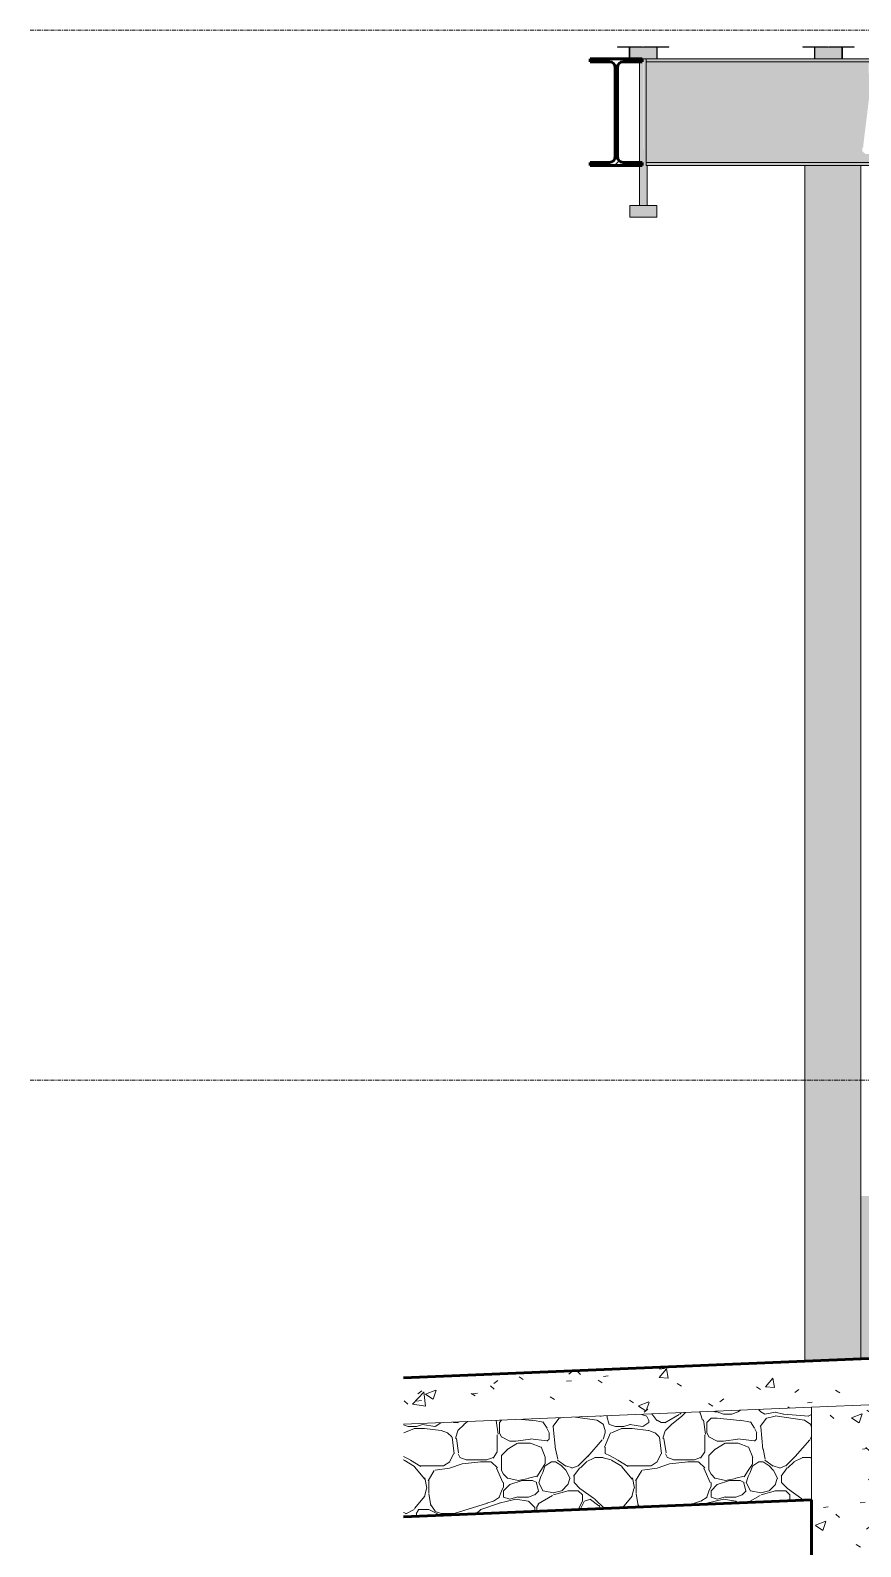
# Model space of a CAD drawing. Header units: inches. Extents: x -4126 to 2305, y -1116 to 12338.
# Drawn here: x 1569.9 to 1677.5, y -60.4 to 136 of the extents above; entities that cross this region are included whole.
import ezdxf

# ---------------------------------------------------------------- set-up
doc = ezdxf.new("R2010")
doc.units = ezdxf.units.IN
doc.header["$MEASUREMENT"] = 0
doc.linetypes.add('Grid Line 1_2_', pattern=[0.875, 0.5, -0.125, 0.125, -0.125])
for name, color, linetype, lineweight in [('A-FLOR', 192, 'Continuous', 18), ('A-FLOR-LEVL', 51, 'Continuous', 9), ('A-FLOR-MCUT', 51, 'Continuous', 18), ('A-FLOR-PATT', 8, 'Continuous', 60), ('A-WALL', 113, 'Continuous', 13), ('A-WALL-PATT', 111, 'Continuous', 60), ('S-BEAM', 12, 'Continuous', 9), ('S-COLS', 52, 'Continuous', 9), ('S-FNDN', 32, 'Continuous', 13)]:
    doc.layers.add(name, color=color, linetype=linetype, lineweight=lineweight)
pattern_1 = [(50, (2541.669, -16.936), (13.77135, -1.20496), [1.44, -15.84]), (355, (2541.669, -16.936), (-2.66442, 14.44218), [1.152, -12.672]), (100.451, (2542.817, -17.037), (11.10708, 13.23737), [1.224, -13.462]), (46.184, (2541.669, -13.096), (20.49128, -3.17785), [2.16, -23.76]), (96.636, (2543.377, -13.361), (17.94587, 18.70315), [1.836, -20.193]), (351.184, (2541.669, -13.096), (17.9454, 18.7026), [1.728, -19.008]), (21, (2543.589, -14.056), (11.46052, -7.73037), [1.44, -15.84]), (326, (2543.589, -14.056), (4.67135, 13.92315), [1.152, -12.672]), (71.451, (2544.544, -14.7), (16.13207, 6.19284), [1.224, -13.462]), (37.5, (2541.669, -16.936), (0.233123, 6.39175), [0.634, -11.885, 0.634, -12.23, -12.72]), (37.5, (2541.669, -16.936), (0.233123, 6.39175), [-25.382, 0.634, -12.086]), (7.5, (2541.669, -16.936), (5.05073, 7.57304), [0.634, -6.701, 0.634, -11.597, -4.848]), (7.5, (2541.669, -16.936), (5.05073, 7.57304), [-19.565, 0.634, -4.214]), (327.5, (2537.388, -16.936), (10.24958, -0.43289), [0.634, -4.166, 0.634, -14.342, -19.872]), (327.5, (2537.388, -16.936), (10.24958, -0.43289), [-19.776, 0.634, -19.238]), (317.5, (2535.468, -16.936), (11.19739, 1.92214), [0.634, -5.606, 0.634, -9.312, -14.112]), (317.5, (2535.468, -16.936), (11.19739, 1.92214), [-16.186, 0.634, -13.478])]

# ---------------------------------------------------------------- blocks, each defined once
blk = doc.blocks.new('W-Wide Flange - BEAM SIZE TBD-1867174-Sección 32')
at = {"layer": 'S-BEAM'}
for points in [[(-3821.92, 131.93), (-3821.38, 131.93), (-3821.23, 132), (-3776.42, 132), (-3776.26, 131.93), (-3773.5, 131.93), (-3773.34, 132), (-3755.82, 132), (-3755.82, 132.31), (-3850.74, 132.31), (-3850.74, 131.93), (-3825.19, 131.93)], [(-3805.46, 118.9), (-3755.82, 118.9), (-3755.82, 119.64), (-3850.74, 119.64), (-3850.74, 118.9), (-3807.65, 118.9)], [(-3829.57, 118.51), (-3755.82, 118.51), (-3755.82, 118.9), (-3850.74, 118.9), (-3850.74, 118.51), (-3830.2, 118.51)]]:
    blk.add_hatch(color=256, dxfattribs=at).paths.add_polyline_path(points, flags=0)
h = blk.add_hatch(color=256, dxfattribs=at)
h.paths.add_polyline_path([(-3850.74, 131.19), (-3821.92, 131.19), (-3821.92, 131.69), (-3821.38, 131.93), (-3850.74, 131.93), (-3850.74, 131.3)], flags=0)
h.paths.add_polyline_path([(-3775.73, 131.19), (-3774.04, 131.19), (-3774.03, 131.69), (-3773.5, 131.93), (-3776.26, 131.93), (-3775.73, 131.68), (-3775.73, 131.28)], flags=0)
h = blk.add_hatch(color=256, dxfattribs=at)
h.paths.add_polyline_path([(-3774.88, 120.79), (-3774.71, 120.79), (-3774.71, 121.26), (-3773.64, 130.03), (-3774.04, 130.43), (-3774.04, 131.19), (-3775.73, 131.19), (-3775.73, 130.43), (-3776.12, 130.03), (-3775.06, 121.18), (-3775.06, 120.79), (-3774.92, 120.79)], flags=0)
h.paths.add_polyline_path([(-3756.14, 119.64), (-3755.82, 119.64), (-3755.82, 120), (-3774.47, 120), (-3774.84, 120.31), (-3774.88, 120.79), (-3774.92, 120.31), (-3775.3, 120), (-3822.35, 120), (-3822.72, 120.31), (-3822.76, 120.79), (-3822.59, 120.79), (-3822.59, 121.26), (-3821.52, 130.03), (-3821.92, 130.43), (-3821.92, 131.19), (-3850.74, 131.19), (-3850.74, 119.64), (-3757.24, 119.64)], flags=0)
for p, q in [((-3850.74, 131.93), (-3850.74, 132.31)), ((-3755.82, 132.31), (-3850.74, 132.31)), ((-3850.74, 131.19), (-3850.74, 131.93)), ((-3821.38, 131.93), (-3850.74, 131.93)), ((-3773.5, 131.93), (-3776.26, 131.93)), ((-3755.82, 132.31), (-3755.82, 132)), ((-3850.74, 119.64), (-3850.74, 131.19)), ((-3755.82, 120), (-3755.82, 119.64)), ((-3850.74, 118.9), (-3850.74, 119.64)), ((-3850.74, 118.51), (-3850.74, 118.9)), ((-3850.74, 118.9), (-3755.82, 118.9)), ((-3830.2, 118.51), (-3850.74, 118.51)), ((-3755.82, 118.51), (-3822.95, 118.51)), ((-3755.82, 119.64), (-3755.82, 118.9)), ((-3755.82, 118.9), (-3755.82, 118.51))]:
    blk.add_line(p, q, dxfattribs=at)
blk = doc.blocks.new('W-Wide Flange - BEAM SIZE TBD-1866899-Sección 32')
at = {"layer": 'S-BEAM'}
h = blk.add_hatch(dxfattribs=at)
h.set_pattern_fill('FP_56', color=256, style=0, pattern_type=2)
h.set_pattern_definition([(45, (-2958.786, -16.936), (-4.75176, 4.75176), []), (45, (-2958.786, -9.736), (-4.75176, 4.75176), [])])
h.paths.add_polyline_path([(-3857.97, 118.51), (-3851.24, 118.51), (-3851.25, 118.9), (-3853.73, 118.9), (-3854.26, 119.11), (-3854.47, 119.64), (-3854.47, 131.19), (-3854.26, 131.71), (-3853.73, 131.93), (-3851.24, 131.93), (-3851.24, 132.31), (-3857.97, 132.31), (-3857.97, 131.93), (-3855.48, 131.93), (-3854.96, 131.71), (-3854.74, 131.19), (-3854.74, 119.64), (-3854.96, 119.11), (-3855.48, 118.9), (-3857.97, 118.9)], flags=0)
at = {"layer": 'S-BEAM', "lineweight": 60}
for p, q in [((-3851.24, 132.31), (-3857.97, 132.31)), ((-3857.97, 132.31), (-3857.97, 131.93)), ((-3857.97, 131.93), (-3855.48, 131.93)), ((-3853.73, 131.93), (-3851.24, 131.93)), ((-3851.24, 131.93), (-3851.24, 132.31)), ((-3854.74, 131.19), (-3854.74, 119.64)), ((-3854.47, 119.64), (-3854.47, 131.19)), ((-3855.48, 118.9), (-3857.97, 118.9)), ((-3857.97, 118.9), (-3857.97, 118.51)), ((-3857.97, 118.51), (-3851.24, 118.51)), ((-3851.24, 118.9), (-3853.73, 118.9)), ((-3851.24, 118.51), (-3851.24, 118.9))]:
    blk.add_line(p, q, dxfattribs=at)
for centre, start, end in [((-3855.48, 131.19), 0, 90), ((-3853.73, 131.19), 90, 180), ((-3855.48, 119.64), 270, 0), ((-3853.73, 119.64), 180, 270)]:
    blk.add_arc(centre, 0.74, start, end, dxfattribs=at)
blk = doc.blocks.new('TRUSS - 22_-V238-Sección 32')
at = {"layer": 'S-BEAM'}
for points in [[(-3782.29, 133.81), (-3781.94, 133.81), (-3781.94, 133.87), (-3782.42, 133.87), (-3782.42, 133.81), (-3782.37, 133.81)], [(-3780.94, 132.31), (-3780.87, 132.31), (-3780.87, 133.81), (-3779.62, 133.81), (-3779.62, 133.87), (-3781.94, 133.87), (-3781.94, 133.81), (-3780.94, 133.81), (-3780.94, 132.6)], [(-3780.87, 132.31), (-3777.37, 132.31), (-3777.37, 133.81), (-3780.87, 133.81), (-3780.87, 132.6)], [(-3779.25, 133.81), (-3779.19, 133.81), (-3779.19, 133.87), (-3779.62, 133.87), (-3779.62, 133.81), (-3779.25, 133.81)], [(-3778.99, 133.81), (-3778.62, 133.81), (-3778.62, 133.87), (-3779.06, 133.87), (-3779.06, 133.81), (-3779, 133.81)], [(-3777.31, 132.31), (-3777.31, 133.81), (-3776.31, 133.81), (-3776.31, 133.87), (-3778.62, 133.87), (-3778.62, 133.81), (-3777.37, 133.81), (-3777.37, 132.31)], [(-3776.18, 133.81), (-3775.83, 133.81), (-3775.83, 133.87), (-3776.31, 133.87), (-3776.31, 133.81)]]:
    blk.add_hatch(color=256, dxfattribs=at).paths.add_polyline_path(points, flags=0)
for p, q in [((-3782.44, 133.87), (-3782.44, 133.81)), ((-3781.94, 133.87), (-3782.44, 133.87)), ((-3782.44, 133.87), (-3782.42, 133.87)), ((-3782.44, 133.81), (-3781.94, 133.81)), ((-3782.42, 133.81), (-3782.44, 133.81)), ((-3781.76, 133.87), (-3781.94, 133.87)), ((-3781.94, 133.81), (-3781.76, 133.81)), ((-3780.94, 133.87), (-3781.76, 133.87)), ((-3781.76, 133.81), (-3780.94, 133.81)), ((-3779.62, 133.87), (-3780.94, 133.87)), ((-3780.94, 133.81), (-3780.94, 132.31)), ((-3780.87, 133.81), (-3780.87, 132.31)), ((-3777.37, 133.81), (-3780.87, 133.81)), ((-3779.62, 133.87), (-3779.19, 133.87)), ((-3779.19, 133.87), (-3779.19, 133.81)), ((-3779.06, 133.87), (-3778.62, 133.87)), ((-3779.06, 133.81), (-3779.06, 133.87)), ((-3777.31, 133.87), (-3778.62, 133.87)), ((-3777.37, 132.31), (-3777.37, 133.81)), ((-3776.49, 133.87), (-3777.31, 133.87)), ((-3777.31, 132.31), (-3777.31, 133.81)), ((-3777.31, 133.81), (-3776.49, 133.81)), ((-3776.31, 133.87), (-3776.49, 133.87)), ((-3776.49, 133.81), (-3776.31, 133.81)), ((-3775.81, 133.87), (-3776.31, 133.87)), ((-3776.31, 133.81), (-3775.81, 133.81)), ((-3775.83, 133.87), (-3775.81, 133.87)), ((-3775.81, 133.81), (-3775.83, 133.81)), ((-3775.81, 133.81), (-3775.81, 133.87))]:
    blk.add_line(p, q, dxfattribs=at)
blk = doc.blocks.new('TRUSS - 22_-1868990-Sección 32')
at = {"layer": 'S-BEAM'}
for points in [[(-3854.29, 133.81), (-3853.94, 133.81), (-3853.94, 133.87), (-3854.42, 133.87), (-3854.42, 133.81), (-3854.37, 133.81)], [(-3852.87, 132.31), (-3852.87, 133.81), (-3851.62, 133.81), (-3851.62, 133.87), (-3853.94, 133.87), (-3853.94, 133.81), (-3852.94, 133.81), (-3852.94, 132.31)], [(-3852.87, 132.31), (-3849.37, 132.31), (-3849.37, 133.81), (-3852.87, 133.81), (-3852.87, 132.6)], [(-3851.25, 133.81), (-3851.19, 133.81), (-3851.19, 133.87), (-3851.62, 133.87), (-3851.62, 133.81), (-3851.25, 133.81)], [(-3850.99, 133.81), (-3850.62, 133.81), (-3850.62, 133.87), (-3851.06, 133.87), (-3851.06, 133.81), (-3851, 133.81)], [(-3849.31, 132.31), (-3849.3, 133.81), (-3848.31, 133.81), (-3848.31, 133.87), (-3850.62, 133.87), (-3850.62, 133.81), (-3849.37, 133.81), (-3849.37, 132.31)], [(-3848.18, 133.81), (-3847.83, 133.81), (-3847.83, 133.87), (-3848.31, 133.87), (-3848.31, 133.81)], [(-3851.62, 113.31), (-3851.12, 113.31), (-3851.13, 132.31), (-3851.24, 132.31), (-3851.26, 131.93), (-3851.62, 131.93), (-3851.61, 118.9), (-3851.24, 118.9), (-3851.25, 118.51), (-3851.62, 118.51), (-3851.62, 113.91)], [(-3850.62, 113.31), (-3850.64, 118.51), (-3850.74, 118.51), (-3850.74, 132.31), (-3851.12, 132.31), (-3851.11, 113.31), (-3850.64, 113.31)], [(-3850.39, 111.81), (-3849.37, 111.81), (-3849.37, 113.31), (-3852.87, 113.31), (-3852.87, 111.81), (-3851.49, 111.81)]]:
    blk.add_hatch(color=256, dxfattribs=at).paths.add_polyline_path(points, flags=0)
for p, q in [((-3854.44, 133.87), (-3854.44, 133.81)), ((-3853.94, 133.87), (-3854.44, 133.87)), ((-3854.44, 133.87), (-3854.42, 133.87)), ((-3854.44, 133.81), (-3853.94, 133.81)), ((-3854.42, 133.81), (-3854.44, 133.81)), ((-3853.76, 133.87), (-3853.94, 133.87)), ((-3853.94, 133.81), (-3853.76, 133.81)), ((-3852.94, 133.87), (-3853.76, 133.87)), ((-3853.76, 133.81), (-3852.94, 133.81)), ((-3851.62, 133.87), (-3852.94, 133.87)), ((-3852.94, 133.81), (-3852.94, 132.31)), ((-3852.87, 133.81), (-3852.87, 132.31)), ((-3849.37, 133.81), (-3852.87, 133.81)), ((-3851.62, 133.87), (-3851.19, 133.87)), ((-3851.19, 133.87), (-3851.19, 133.81)), ((-3851.06, 133.87), (-3850.62, 133.87)), ((-3851.06, 133.81), (-3851.06, 133.87)), ((-3849.31, 133.87), (-3850.62, 133.87)), ((-3849.37, 132.31), (-3849.37, 133.81)), ((-3848.49, 133.87), (-3849.31, 133.87)), ((-3849.31, 132.31), (-3849.31, 133.81)), ((-3849.31, 133.81), (-3848.49, 133.81)), ((-3848.31, 133.87), (-3848.49, 133.87)), ((-3848.49, 133.81), (-3848.31, 133.81)), ((-3847.81, 133.87), (-3848.31, 133.87)), ((-3848.31, 133.81), (-3847.81, 133.81)), ((-3847.83, 133.87), (-3847.81, 133.87)), ((-3847.81, 133.81), (-3847.83, 133.81)), ((-3847.81, 133.81), (-3847.81, 133.87)), ((-3851.62, 131.93), (-3851.62, 118.9)), ((-3851.24, 132.31), (-3850.74, 132.31)), ((-3851.62, 118.51), (-3851.62, 113.31)), ((-3850.62, 113.31), (-3850.62, 118.51)), ((-3852.87, 113.31), (-3852.87, 111.81)), ((-3849.37, 113.31), (-3852.87, 113.31)), ((-3849.37, 111.81), (-3849.37, 113.31)), ((-3852.87, 111.81), (-3849.37, 111.81))]:
    blk.add_line(p, q, dxfattribs=at)

msp = doc.modelspace()

# ---------------------------------------------------------------- hatches: boundary and pattern name
at = {"layer": 'A-FLOR-PATT', "lineweight": 9}
h = msp.add_hatch(dxfattribs=at)
h.set_pattern_fill('FP_51', color=256, style=0, pattern_type=2)
h.set_pattern_definition(pattern_1)
h.paths.add_polyline_path([(1618.281, -44.561), (1679.631, -42.005), (1679.631, -36), (1618.281, -38.556), (1618.281, -43.643)], flags=0)
h = msp.add_hatch(dxfattribs=at)
h.set_pattern_fill('FP_50', color=256, style=0, pattern_type=2)
h.set_pattern_definition([(212.005, (2540.0568, -12.905), (-80.619876, -53.746335), [2.535, -250.987]), (213.69, (2541.669, -11.83), (-26.87387, -26.87325), [1.938, -94.955]), (198.435, (2542.475, -11.562), (-53.746996, -26.8734), [0.85, -84.131]), (180, (2543.55, -11.562), (-3e-15, -26.873), [1.075, -25.798]), (161.565, (2544.356, -11.83), (-26.873036, 2.4e-05), [0.85, -84.131]), (333.435, (2544.625, 7.518), (26.87306, 2e-05), [1.202, -58.889]), (296.565, (2544.356, 8.056), (26.87304, -26.87309), [0.601, -59.49]), (270, (2544.356, 9.4), (26.873, 2e-15), [1.344, -25.53]), (186.34, (2544.6248, -8.068), (-214.986308, -26.872903), [2.433, -240.914]), (296.565, (2550.537, 8.593), (26.87304, -26.87309), [0.601, -59.49]), (303.69, (2550, 9.4), (26.87325, -26.87387), [0.969, -95.924]), (229.399, (2554.2998, -2.425), (-134.365571, -161.240653), [2.478, -245.282]), (243.435, (2555.106, -0.812), (2e-05, -26.87306), [1.803, -58.288]), (213.69, (2564.511, -3.768), (-26.87387, -26.87325), [0.969, -95.924]), (33.69, (2556.449, -11.293), (26.87387, 26.87325), [0.969, -95.924]), (0, (2555.912, -11.293), (0, 26.873), [0.537, -26.336]), (333.435, (2555.375, -11.024), (26.87306, 2e-05), [0.601, -59.49]), (284.036, (2555.106, -9.949), (26.87309, -80.61944), [1.108, -109.693]), (270, (2555.106, -9.412), (26.873, 2e-15), [0.537, -26.336]), (243.435, (2555.106, -8.874), (2e-05, -26.87306), [0.601, -59.49]), (135, (2555.106, -8.606), (-26.8729, 2e-15), [0.38, -37.625]), (90, (2555.106, -8.874), (-26.873, 2e-15), [0.269, -26.605]), (18.435, (2564.78, 3.487), (53.746996, 26.8734), [1.7, -83.281]), (6.34, (2566.3928, 4.025), (214.986308, 26.872903), [2.433, -240.914]), (180, (2565.318, -2.425), (-3e-15, -26.873), [1.612, -25.261]), (197.354, (2569.6168, -1.081), (-80.6202226, -26.8732298), [4.505, -445.973]), (198.435, (2570.424, -0.812), (-53.746996, -26.8734), [0.85, -84.131]), (213.69, (2571.23, -0.275), (-26.87387, -26.87325), [0.969, -95.924]), (251.565, (2571.498, 0.531), (-2.4e-05, -26.873036), [0.85, -84.131]), (243.435, (2571.767, 1.069), (2e-05, -26.87306), [0.601, -59.49]), (270, (2571.767, 1.606), (26.873, 2e-15), [0.537, -26.336]), (293.199, (2570.9608, 3.487), (26.874084, -53.74642), [2.047, -202.614]), (315, (2570.155, 4.294), (26.8729, 0), [1.14, -36.864]), (0, (2568.81, 4.294), (0, 26.873), [1.344, -25.53]), (341.565, (2562.899, -2.156), (26.873036, -2.4e-05), [0.85, -84.131]), (303.69, (2562.362, -1.35), (26.87325, -26.87387), [0.969, -95.924]), (279.462, (2562.0928, 0.263), (26.87256, -134.366403), [1.635, -161.829]), (270, (2562.093, 1.875), (26.873, 2e-15), [1.612, -25.261]), (239.036, (2562.8988, 3.219), (-26.873028, -53.74617), [1.567, -155.13]), (188.13, (2564.7798, 3.487), (-161.240193, -26.872598), [1.9, -188.123]), (116.565, (2544.894, 2.681), (-26.87304, 26.87309), [0.601, -59.49]), (135, (2545.43, 2.144), (-26.8729, 2e-15), [0.76, -37.244]), (168.69, (2546.775, 1.875), (-26.872813, 0.000228), [1.37, -135.657]), (191.31, (2548.119, 2.144), (-107.493183, -26.873136), [1.37, -135.657]), (194.036, (2549.194, 2.413), (-80.61944, -26.87309), [1.108, -109.693]), (236.31, (2549.731, 3.219), (-26.87322, -53.746043), [0.969, -95.924]), (236.31, (2550.269, 4.025), (-26.87322, -53.746043), [0.969, -95.924]), (270, (2550.27, 4.83), (26.873, 2e-15), [0.806, -26.067]), (291.801, (2549.731, 6.175), (26.872702, -53.746922), [1.447, -143.27]), (116.565, (2550, 0.531), (-26.87304, 26.87309), [1.202, -58.889]), (168.69, (2551.344, 0.263), (-26.872813, 0.000228), [1.37, -135.657]), (194.036, (2552.418, 0.531), (-80.61944, -26.87309), [1.108, -109.693]), (225, (2553.225, 1.338), (2e-15, -26.8729), [1.14, -36.864]), (251.565, (2553.493, 2.144), (-2.4e-05, -26.873036), [0.85, -84.131]), (296.565, (2552.956, 3.219), (26.87304, -26.87309), [1.202, -58.889]), (315, (2552.418, 3.756), (26.8729, 0), [0.76, -37.244]), (326.31, (2551.612, 4.294), (53.746043, -26.87322), [0.969, -95.924]), (0, (2551.075, 4.294), (0, 26.873), [0.537, -26.336]), (33.69, (2550.269, 3.756), (26.87387, 26.87325), [0.969, -95.924]), (71.565, (2550, 2.95), (2.4e-05, 26.873036), [0.85, -84.131]), (63.435, (2549.731, 2.413), (-2e-05, 26.87306), [0.601, -59.49]), (71.565, (2549.462, 1.606), (2.4e-05, 26.873036), [0.85, -84.131]), (104.036, (2549.462, 0.531), (-26.87309, 80.61944), [1.108, -109.693]), (45, (2548.925, -0.006), (0, 26.8729), [0.76, -37.244]), (18.435, (2548.119, -0.275), (53.746996, 26.8734), [0.85, -84.131]), (0, (2546.775, -0.275), (0, 26.873), [1.344, -25.53]), (14.036, (2545.7, -0.544), (80.61944, 26.87309), [1.108, -109.693]), (341.565, (2544.894, -0.275), (26.873036, -2.4e-05), [0.85, -84.131]), (270, (2544.894, 0.53), (26.873, 2e-15), [0.806, -26.067]), (225, (2545.7, 1.338), (2e-15, -26.8729), [1.14, -36.864]), (198.435, (2547.313, 1.875), (-53.746996, -26.8734), [1.7, -83.281]), (180, (2548.656, 1.875), (-3e-15, -26.873), [1.344, -25.53]), (153.435, (2549.194, 1.606), (-26.87306, -2e-05), [0.601, -59.49]), (206.565, (2559.405, -2.693), (-26.87309, -26.87304), [0.601, -59.49]), (146.31, (2560.212, -3.231), (-53.746043, 26.87322), [0.969, -95.924]), (119.745, (2561.2868, -5.112), (-80.619755, 134.366041), [2.167, -214.493]), (95.711, (2561.5548, -7.799), (-26.874985, 241.859121), [2.701, -267.372]), (90, (2561.555, -8.068), (-26.873, 2e-15), [0.269, -26.605]), (63.435, (2561.287, -8.606), (-2e-05, 26.87306), [0.601, -59.49]), (26.565, (2560.749, -8.874), (26.87309, 26.87304), [0.601, -59.49]), (0, (2559.943, -8.874), (0, 26.873), [0.806, -26.067]), (0, (2559.674, -8.874), (0, 26.873), [0.269, -26.605]), (0, (2559.137, -8.874), (0, 26.873), [0.537, -26.336]), (326.31, (2558.331, -8.337), (53.746043, -26.87322), [0.969, -95.924]), (333.435, (2557.793, -8.068), (26.87306, 2e-05), [0.601, -59.49]), (284.036, (2557.524, -6.993), (26.87309, -80.61944), [1.108, -109.693]), (270, (2557.524, -6.456), (26.873, 2e-15), [0.537, -26.336]), (270, (2557.524, -5.65), (26.873, 2e-15), [0.806, -26.067]), (258.69, (2557.793, -4.306), (-0.000228, -26.872813), [1.37, -135.657]), (231.34, (2558.8678, -2.962), (-80.620223, -107.493037), [1.721, -170.352]), (270, (2564.51, -3.5), (26.873, 2e-15), [0.269, -26.605]), (270, (2564.51, -3.23), (26.873, 2e-15), [0.269, -26.605]), (326.31, (2563.705, -2.693), (53.746043, -26.87322), [0.969, -95.924]), (333.435, (2562.093, -1.887), (26.87306, 2e-05), [1.803, -58.288]), (0, (2560.75, -1.887), (0, 26.873), [1.344, -25.53]), (63.435, (2560.48, -2.425), (-2e-05, 26.87306), [0.601, -59.49]), (90, (2560.48, -3.5), (-26.873, 2e-15), [1.075, -25.798]), (135, (2561.287, -4.306), (-26.8729, 2e-15), [1.14, -36.864]), (161.565, (2562.093, -4.575), (-26.873036, 2.4e-05), [0.85, -84.131]), (180, (2562.9, -4.575), (-3e-15, -26.873), [0.806, -26.067]), (198.435, (2563.705, -4.306), (-53.746996, -26.8734), [0.85, -84.131]), (351.87, (2553.2248, 10.206), (26.873028, -0.000376), [3.8, -186.222]), (14.036, (2552.15, 9.937), (80.61944, 26.87309), [1.108, -109.693]), (53.13, (2551.344, 8.862), (53.746544, 80.620104), [1.344, -133.023]), (95.194, (2551.6118, 5.906), (-26.871261, 268.732839), [2.968, -293.857]), (101.31, (2551.881, 4.562), (-26.873136, 107.493183), [1.37, -135.657]), (143.13, (2552.956, 3.756), (-80.620104, 53.746544), [1.344, -133.023]), (161.565, (2553.762, 3.487), (-26.873036, 2.4e-05), [0.85, -84.131]), (198.435, (2554.568, 3.756), (-53.746996, -26.8734), [0.85, -84.131]), (225, (2555.912, 5.1), (2e-15, -26.8729), [1.9, -36.104]), (228.814, (2557.7928, 7.25), (-161.2396144, -188.112355), [2.857, -282.81]), (251.565, (2558.062, 8.056), (-2.4e-05, -26.873036), [0.85, -84.131]), (270, (2558.062, 8.325), (26.873, 2e-15), [0.269, -26.605]), (288.435, (2557.793, 9.131), (26.8734, -53.746996), [0.85, -84.131]), (326.31, (2556.987, 9.668), (53.746043, -26.87322), [0.969, -95.924]), (90, (2544.625, 3.22), (-26.873, 2e-15), [1.881, -24.992]), (338.199, (2548.387, 6.712), (80.619823, -26.872882), [1.447, -143.27]), (0, (2546.775, 6.712), (0, 26.873), [1.612, -25.261]), (30.964, (2545.4308, 5.906), (80.619199, 53.74697), [1.567, -155.13]), (45, (2544.625, 5.1), (0, 26.8729), [1.14, -36.864]), (90, (2540.325, -5.38), (-26.873, 2e-15), [1.881, -24.992]), (116.565, (2541.132, -6.993), (-26.87304, 26.87309), [1.803, -58.288]), (153.435, (2542.744, -7.799), (-26.87306, -2e-05), [1.803, -58.288]), (180, (2544.088, -7.8), (-3e-15, -26.873), [1.344, -25.53]), (218.66, (2545.4308, -6.724), (-26.873042, -26.873378), [1.721, -170.352]), (231.34, (2546.5058, -5.381), (-80.620223, -107.493037), [1.721, -170.352]), (213.69, (2548.119, -4.306), (-26.87387, -26.87325), [1.938, -94.955]), (239.036, (2548.9248, -2.962), (-26.873028, -53.74617), [1.567, -155.13]), (270, (2548.925, -2.425), (26.873, 2e-15), [0.537, -26.336]), (270, (2548.925, -1.618), (26.873, 2e-15), [0.806, -26.067]), (315, (2548.119, -0.812), (26.8729, 0), [1.14, -36.864]), (350.538, (2546.5058, -0.544), (26.873645, 0.000151), [1.635, -161.829]), (14.036, (2544.356, -1.081), (80.61944, 26.87309), [2.216, -108.585]), (18.435, (2541.938, -1.887), (53.746996, 26.8734), [2.549, -82.431]), (45, (2541.132, -2.693), (0, 26.8729), [1.14, -36.864]), (45, (2540.325, -3.5), (0, 26.8729), [1.14, -36.864]), (108.435, (2546.238, -9.412), (-26.8734, 53.746996), [1.7, -83.281]), (126.87, (2547.044, -10.487), (-26.873848, 26.873352), [1.344, -133.023]), (146.31, (2547.85, -11.024), (-53.746043, 26.87322), [0.969, -95.924]), (161.565, (2548.656, -11.293), (-26.873036, 2.4e-05), [0.85, -84.131]), (135, (2549.462, -12.099), (-26.8729, 2e-15), [1.14, -36.864]), (161.565, (2550.269, -12.368), (-26.873036, 2.4e-05), [0.85, -84.131]), (180, (2551.075, -12.368), (-3e-15, -26.873), [0.806, -26.067]), (206.565, (2551.612, -12.099), (-26.87309, -26.87304), [0.601, -59.49]), (206.565, (2552.687, -11.562), (-26.87309, -26.87304), [1.202, -58.889]), (189.462, (2554.2998, -11.293), (-134.366403, -26.87256), [1.635, -161.829]), (243.435, (2554.837, -10.218), (2e-05, -26.87306), [1.202, -58.889]), (270, (2554.837, -9.95), (26.873, 2e-15), [0.269, -26.605]), (270, (2554.837, -9.412), (26.873, 2e-15), [0.537, -26.336]), (326.31, (2554.031, -7.799), (53.746043, -26.87322), [0.969, -95.924]), (327.995, (2551.8808, -6.456), (134.3672485, -80.618618), [2.535, -250.987]), (329.036, (2550.5368, -5.649), (53.74617, -26.873028), [1.567, -155.13]), (341.565, (2548.925, -5.112), (26.873036, -2.4e-05), [1.7, -83.281]), (0, (2547.85, -5.112), (0, 26.873), [1.075, -25.798]), (33.69, (2547.044, -5.649), (26.87387, 26.87325), [0.969, -95.924]), (53.13, (2546.238, -6.724), (53.746544, 80.620104), [1.344, -133.023]), (63.435, (2545.7, -7.799), (-2e-05, 26.87306), [1.202, -58.889]), (225, (2558.062, -9.949), (2e-15, -26.8729), [1.14, -36.864]), (236.31, (2558.599, -9.143), (-26.87322, -53.746043), [0.969, -95.924]), (270, (2558.6, -8.874), (26.873, 2e-15), [0.269, -26.605]), (315, (2558.062, -8.337), (26.8729, 0), [0.76, -37.244]), (333.435, (2556.987, -7.799), (26.87306, 2e-05), [1.202, -58.889]), (18.435, (2555.375, -8.337), (53.746996, 26.8734), [1.7, -83.281]), (75.964, (2555.106, -9.412), (-0.000357, 26.873432), [1.108, -109.693]), (71.565, (2543.013, -14.518), (2.4e-05, 26.873036), [0.85, -84.131]), (135, (2543.55, -15.055), (-26.8729, 2e-15), [0.76, -37.244]), (146.31, (2544.356, -15.593), (-53.746043, 26.87322), [0.969, -95.924]), (153.435, (2545.431, -16.13), (-26.87306, -2e-05), [1.202, -58.889]), (180, (2545.7, -16.13), (-3e-15, -26.873), [0.269, -26.605]), (161.565, (2546.506, -16.399), (-26.873036, 2.4e-05), [0.85, -84.131]), (180, (2547.58, -16.4), (-3e-15, -26.873), [1.075, -25.798]), (198.435, (2548.387, -16.13), (-53.746996, -26.8734), [0.85, -84.131]), (210.964, (2549.7308, -15.324), (-80.619199, -53.74697), [1.567, -155.13]), (206.565, (2550.269, -15.055), (-26.87309, -26.87304), [0.601, -59.49]), (251.565, (2550.537, -14.249), (-2.4e-05, -26.873036), [0.85, -84.131]), (303.69, (2550, -13.443), (26.87325, -26.87387), [0.969, -95.924]), (306.87, (2549.194, -12.368), (26.873848, -26.873352), [1.344, -133.023]), (323.13, (2548.119, -11.562), (80.620104, -53.746544), [1.344, -133.023]), (345.964, (2547.044, -11.293), (26.873432, 0.000357), [1.108, -109.693]), (18.435, (2546.238, -11.562), (53.746996, 26.8734), [0.85, -84.131]), (30.964, (2544.8938, -12.368), (80.619199, 53.74697), [1.567, -155.13]), (39.806, (2543.2818, -13.711), (26.872563, 26.87335), [2.099, -207.788]), (135, (2551.344, -16.13), (-26.8729, 2e-15), [0.38, -37.625]), (153.435, (2551.881, -16.399), (-26.87306, -2e-05), [0.601, -59.49]), (191.31, (2553.225, -16.13), (-107.493183, -26.873136), [1.37, -135.657]), (165.964, (2554.3, -16.399), (-26.873432, -0.000357), [1.108, -109.693]), (175.236, (2557.5238, -16.668), (-26.872853, -0.000164), [3.236, -320.361]), (206.565, (2558.062, -16.399), (-26.87309, -26.87304), [0.601, -59.49]), (225, (2558.599, -15.861), (2e-15, -26.8729), [0.76, -37.244]), (270, (2558.6, -14.518), (26.873, 2e-15), [1.344, -25.53]), (270, (2558.6, -13.71), (26.873, 2e-15), [0.806, -26.067]), (308.66, (2557.5238, -12.368), (26.873378, -26.873042), [1.721, -170.352]), (338.199, (2556.181, -11.83), (80.619823, -26.872882), [1.447, -143.27]), (348.69, (2554.837, -11.562), (26.872813, -0.000228), [1.37, -135.657]), (18.435, (2552.418, -12.368), (53.746996, 26.8734), [2.549, -82.431]), (36.87, (2551.344, -13.174), (26.873352, 26.873848), [1.344, -133.023]), (68.199, (2550.806, -14.518), (26.872882, 80.619823), [1.447, -143.27]), (101.31, (2551.075, -15.861), (-26.873136, 107.493183), [1.37, -135.657]), (348.69, (2548.656, 9.668), (26.872813, -0.000228), [1.37, -135.657]), (354.806, (2545.6998, 9.937), (26.8733634, 0.000201), [2.968, -293.857]), (0, (2544.894, 9.937), (0, 26.873), [0.806, -26.067]), (45, (2544.356, 9.4), (0, 26.8729), [0.76, -37.244]), (180, (2546.506, 6.98), (-3e-15, -26.873), [0.806, -26.067]), (188.13, (2548.3868, 7.25), (-161.240193, -26.872598), [1.9, -188.123]), (172.875, (2550.5368, 6.981), (-26.87349, 0.00024), [2.167, -214.493]), (225, (2550.806, 7.25), (2e-15, -26.8729), [0.38, -37.625]), (270, (2550.806, 8.056), (26.873, 2e-15), [0.806, -26.067]), (161.565, (2559.405, 8.862), (-26.873036, 2.4e-05), [0.85, -84.131]), (180, (2560.48, 8.862), (-3e-15, -26.873), [1.075, -25.798]), (198.435, (2561.287, 9.131), (-53.746996, -26.8734), [0.85, -84.131]), (170.538, (2562.8988, 8.862), (-26.873645, -0.000151), [1.635, -161.829]), (213.69, (2563.705, 9.4), (-26.87387, -26.87325), [0.969, -95.924]), (270, (2563.705, 9.668), (26.873, 2e-15), [0.269, -26.605]), (296.565, (2563.436, 10.206), (26.87304, -26.87309), [0.601, -59.49]), (341.565, (2561.824, 10.743), (26.873036, -2.4e-05), [1.7, -83.281]), (341.565, (2560.212, 11.281), (26.873036, -2.4e-05), [1.7, -83.281]), (14.036, (2559.137, 11.012), (80.61944, 26.87309), [1.108, -109.693]), (45, (2558.33, 10.206), (0, 26.8729), [1.14, -36.864]), (104.036, (2558.599, 9.131), (-26.87309, 80.61944), [1.108, -109.693]), (0, (2537.638, -14.25), (0, 26.873), [0.269, -26.605]), (315, (2537.1, -13.711), (26.8729, 0), [0.76, -37.244]), (274.764, (2536.8318, -10.487), (26.875449, -295.606197), [3.236, -320.361]), (255.964, (2537.101, -9.412), (0.000357, -26.873432), [1.108, -109.693]), (225, (2537.638, -8.874), (2e-15, -26.8729), [0.76, -37.244]), (198.435, (2540.057, -8.068), (-53.746996, -26.8734), [2.549, -82.431]), (180, (2540.325, -8.068), (-3e-15, -26.873), [0.269, -26.605]), (171.87, (2542.2068, -8.337), (-26.873028, 0.000376), [1.9, -188.123]), (146.31, (2545.431, -8.606), (-53.746043, 26.87322), [0.969, -95.924]), (108.435, (2545.969, -10.218), (-26.8734, 53.746996), [1.7, -83.281]), (90, (2545.97, -10.487), (-26.873, 2e-15), [0.269, -26.605]), (71.565, (2545.7, -11.293), (2.4e-05, 26.873036), [0.85, -84.131]), (26.565, (2545.163, -11.562), (26.87309, 26.87304), [0.601, -59.49]), (18.435, (2544.356, -11.83), (53.746996, 26.8734), [0.85, -84.131]), (126.87, (2558.868, -13.711), (-26.873848, 26.873352), [1.344, -133.023]), (123.69, (2559.405, -14.518), (-26.87325, 26.87387), [0.969, -95.924]), (149.036, (2560.7488, -15.324), (-53.74617, 26.873028), [1.567, -155.13]), (168.69, (2562.093, -15.593), (-26.872813, 0.000228), [1.37, -135.657]), (213.69, (2562.899, -15.055), (-26.87387, -26.87325), [0.969, -95.924]), (251.565, (2563.168, -14.249), (-2.4e-05, -26.873036), [0.85, -84.131]), (270, (2563.168, -13.98), (26.873, 2e-15), [0.269, -26.605]), (279.462, (2562.8988, -12.368), (26.87256, -134.366403), [1.635, -161.829]), (243.435, (2563.168, -11.83), (2e-05, -26.87306), [0.601, -59.49]), (270, (2563.168, -11.562), (26.873, 2e-15), [0.269, -26.605]), (296.565, (2562.362, -9.949), (26.87304, -26.87309), [1.803, -58.288]), (329.036, (2561.0178, -9.143), (53.74617, -26.873028), [1.567, -155.13]), (8.13, (2559.1368, -9.412), (161.240193, 26.872598), [1.9, -188.123]), (45, (2558.062, -10.487), (0, 26.8729), [1.52, -36.484]), (45, (2557.524, -11.024), (0, 26.8729), [0.76, -37.244]), (90, (2557.524, -11.83), (-26.873, 2e-15), [0.806, -26.067]), (123.69, (2558.062, -12.637), (-26.87325, 26.87387), [0.969, -95.924]), (101.31, (2562.093, -7.799), (-26.873136, 107.493183), [1.37, -135.657]), (108.435, (2562.362, -8.606), (-26.8734, 53.746996), [0.85, -84.131]), (135, (2562.63, -8.874), (-26.8729, 2e-15), [0.38, -37.625]), (180, (2563.436, -8.874), (-3e-15, -26.873), [0.806, -26.067]), (213.69, (2564.243, -8.337), (-26.87387, -26.87325), [0.969, -95.924]), (187.125, (2566.3928, -8.068), (-188.113443, -26.873064), [2.167, -214.493]), (236.31, (2566.93, -7.262), (-26.87322, -53.746043), [0.969, -95.924]), (270, (2566.93, -6.993), (26.873, 2e-15), [0.269, -26.605]), (288.435, (2566.661, -6.187), (26.8734, -53.746996), [0.85, -84.131]), (285.945, (2566.1238, -4.306), (26.872526, -80.620535), [1.956, -193.684]), (315, (2565.586, -3.768), (26.8729, 0), [0.76, -37.244]), (18.435, (2564.78, -4.037), (53.746996, 26.8734), [0.85, -84.131]), (29.745, (2562.8988, -5.112), (134.366041, 80.619755), [2.167, -214.493]), (18.435, (2562.093, -5.381), (53.746996, 26.8734), [0.85, -84.131]), (75.964, (2561.824, -6.456), (-0.000357, 26.873432), [1.108, -109.693]), (180, (2554.03, 0.53), (-3e-15, -26.873), [0.806, -26.067]), (180, (2554.568, 0.53), (-3e-15, -26.873), [0.537, -26.336]), (135, (2555.106, -0.006), (-26.8729, 2e-15), [0.76, -37.244]), (90, (2555.106, -0.812), (-26.873, 2e-15), [0.806, -26.067]), (26.565, (2551.075, -5.112), (26.87309, 26.87304), [1.803, -58.288]), (341.565, (2550.269, -4.843), (26.873036, -2.4e-05), [0.85, -84.131]), (300.964, (2549.4618, -3.5), (53.74697, -80.619199), [1.567, -155.13]), (71.565, (2554.568, -2.693), (2.4e-05, 26.873036), [0.85, -84.131]), (90, (2554.568, -4.037), (-26.873, 2e-15), [1.344, -25.53]), (123.69, (2555.106, -4.843), (-26.87325, 26.87387), [0.969, -95.924]), (153.435, (2556.181, -5.381), (-26.87306, -2e-05), [1.202, -58.889]), (198.435, (2556.987, -5.112), (-53.746996, -26.8734), [0.85, -84.131]), (243.435, (2557.256, -4.575), (2e-05, -26.87306), [0.601, -59.49]), (255.964, (2557.524, -3.5), (0.000357, -26.873432), [1.108, -109.693]), (251.565, (2557.793, -2.693), (-2.4e-05, -26.873036), [0.85, -84.131]), (291.801, (2557.256, -1.35), (26.872702, -53.746922), [1.447, -143.27]), (323.13, (2556.181, -0.544), (80.620104, -53.746544), [1.344, -133.023]), (18.435, (2555.375, -0.812), (53.746996, 26.8734), [0.85, -84.131]), (63.435, (2554.837, -1.887), (-2e-05, 26.87306), [1.202, -58.889]), (135, (2552.687, -6.724), (-26.8729, 2e-15), [1.14, -36.864]), (149.036, (2554.0308, -7.531), (-53.74617, 26.873028), [1.567, -155.13]), (146.31, (2554.837, -8.068), (-53.746043, 26.87322), [0.969, -95.924]), (180, (2555.375, -8.068), (-3e-15, -26.873), [0.537, -26.336]), (210.964, (2556.7178, -7.262), (-80.619199, -53.74697), [1.567, -155.13]), (243.435, (2556.987, -6.724), (2e-05, -26.87306), [0.601, -59.49]), (303.69, (2556.449, -5.918), (26.87325, -26.87387), [0.969, -95.924]), (321.34, (2555.1058, -4.843), (107.493037, -80.620223), [1.721, -170.352]), (345.964, (2554.031, -4.575), (26.873432, 0.000357), [1.108, -109.693]), (11.31, (2552.687, -4.843), (107.493183, 26.873136), [1.37, -135.657]), (26.565, (2552.15, -5.112), (26.87309, 26.87304), [0.601, -59.49]), (71.565, (2551.881, -5.918), (2.4e-05, 26.873036), [0.85, -84.131]), (15.945, (2551.3438, -0.006), (80.620535, 26.872526), [1.956, -193.684]), (29.745, (2549.4618, -1.081), (134.366041, 80.619755), [2.167, -214.493]), (63.435, (2549.194, -1.618), (-2e-05, 26.87306), [0.601, -59.49]), (90, (2549.194, -2.425), (-26.873, 2e-15), [0.806, -26.067]), (104.036, (2549.462, -3.5), (-26.87309, 80.61944), [1.108, -109.693]), (120.964, (2550.2688, -4.843), (-53.74697, 80.619199), [1.567, -155.13]), (153.435, (2565.318, 9.4), (-26.87306, -2e-05), [0.601, -59.49]), (180, (2565.855, 9.4), (-3e-15, -26.873), [0.537, -26.336]), (209.745, (2567.7358, 10.474), (-134.366041, -80.619755), [2.167, -214.493]), (225, (2568.81, 11.549), (2e-15, -26.8729), [1.52, -36.484]), (239.036, (2569.6168, 12.893), (-26.873028, -53.74617), [1.567, -155.13]), (239.036, (2570.4238, 14.237), (-26.873028, -53.74617), [1.567, -155.13]), (270, (2570.424, 14.505), (26.873, 2e-15), [0.269, -26.605]), (333.435, (2569.886, 14.774), (26.87306, 2e-05), [0.601, -59.49]), (0, (2569.08, 14.774), (0, 26.873), [0.806, -26.067]), (45, (2568.274, 13.968), (0, 26.8729), [1.14, -36.864]), (26.565, (2565.049, 12.356), (26.87309, 26.87304), [3.605, -56.485]), (30.964, (2563.7048, 11.549), (80.619199, 53.74697), [1.567, -155.13]), (90, (2563.705, 11.012), (-26.873, 2e-15), [0.537, -26.336]), (128.66, (2564.7798, 9.668), (-26.873378, 26.873042), [1.721, -170.352]), (255.964, (2561.824, 0.8), (0.000357, -26.873432), [1.108, -109.693]), (281.31, (2561.555, 2.144), (26.873136, -107.493183), [1.37, -135.657]), (309.806, (2560.2118, 3.756), (26.87335, -26.872563), [2.099, -207.788]), (329.036, (2558.8678, 4.562), (53.74617, -26.873028), [1.567, -155.13]), (345.964, (2557.793, 4.831), (26.873432, 0.000357), [1.108, -109.693]), (0, (2556.718, 4.83), (0, 26.873), [1.075, -25.798]), (26.565, (2555.643, 4.294), (26.87309, 26.87304), [1.202, -58.889]), (45, (2554.837, 3.487), (0, 26.8729), [1.14, -36.864]), (53.13, (2554.031, 2.413), (53.746544, 80.620104), [1.344, -133.023]), (90, (2554.03, 1.606), (-26.873, 2e-15), [0.806, -26.067]), (135, (2554.837, 0.8), (-26.8729, 2e-15), [1.14, -36.864]), (144.462, (2556.7178, -0.544), (-80.619876, 53.7472), [2.312, -228.861]), (135, (2558.062, -1.887), (-26.8729, 2e-15), [1.9, -36.104]), (153.435, (2559.137, -2.425), (-26.87306, -2e-05), [1.202, -58.889]), (206.565, (2560.212, -1.887), (-26.87309, -26.87304), [1.202, -58.889]), (230.194, (2561.5548, -0.275), (-107.49424, -134.36609), [2.099, -207.788]), (66.801, (2558.0618, 6.175), (53.747178, 134.366145), [2.047, -202.614]), (90, (2558.062, 5.37), (-26.873, 2e-15), [0.806, -26.067]), (153.435, (2558.599, 5.1), (-26.87306, -2e-05), [0.601, -59.49]), (153.435, (2559.674, 4.562), (-26.87306, -2e-05), [1.202, -58.889]), (149.036, (2561.0178, 3.756), (-53.74617, 26.873028), [1.567, -155.13]), (180, (2562.362, 3.756), (-3e-15, -26.873), [1.344, -25.53]), (180, (2563.974, 3.756), (-3e-15, -26.873), [1.612, -25.261]), (213.69, (2564.78, 4.294), (-26.87387, -26.87325), [0.969, -95.924]), (243.435, (2565.318, 5.369), (2e-05, -26.87306), [1.202, -58.889]), (277.125, (2565.0488, 7.518), (26.873064, -188.113443), [2.167, -214.493]), (315, (2564.51, 8.056), (26.8729, 0), [0.76, -37.244]), (341.565, (2563.705, 8.325), (26.873036, -2.4e-05), [0.85, -84.131]), (352.875, (2561.5548, 8.593), (26.87349, -0.00024), [2.167, -214.493]), (0, (2560.212, 8.593), (0, 26.873), [1.344, -25.53]), (21.801, (2558.868, 8.056), (53.746922, 26.872702), [1.447, -143.27]), (90, (2570.96, 6.712), (-26.873, 2e-15), [1.075, -25.798]), (90, (2570.96, 5.637), (-26.873, 2e-15), [1.075, -25.798]), (56.31, (2570.424, 4.831), (26.87322, 53.746043), [0.969, -95.924]), (18.435, (2569.617, 4.562), (53.746996, 26.8734), [0.85, -84.131]), (0, (2566.93, 4.562), (0, 26.873), [2.687, -24.186]), (341.565, (2566.124, 4.831), (26.873036, -2.4e-05), [0.85, -84.131]), (296.565, (2565.855, 5.369), (26.87304, -26.87309), [0.601, -59.49]), (278.13, (2565.5858, 7.25), (26.872598, -161.240193), [1.9, -188.123]), (270, (2565.586, 7.518), (26.873, 2e-15), [0.269, -26.605]), (251.565, (2565.855, 8.325), (-2.4e-05, -26.873036), [0.85, -84.131]), (225, (2566.66, 9.131), (2e-15, -26.8729), [1.14, -36.864]), (218.66, (2568.0048, 10.206), (-26.873042, -26.873378), [1.721, -170.352]), (225, (2568.81, 11.012), (2e-15, -26.8729), [1.14, -36.864]), (206.565, (2569.349, 11.281), (-26.87309, -26.87304), [0.601, -59.49]), (180, (2569.886, 11.28), (-3e-15, -26.873), [0.537, -26.336]), (123.69, (2570.424, 10.474), (-26.87325, 26.87387), [0.969, -95.924]), (108.435, (2570.692, 9.668), (-26.8734, 53.746996), [0.85, -84.131]), (98.13, (2570.9608, 7.787), (-26.872598, 161.240193), [1.9, -188.123])])
h.paths.add_polyline_path([(1618.281, -56.572), (1671.131, -54.37), (1671.131, -42.359), (1618.281, -44.561), (1618.281, -52)], flags=0)
at = {"layer": 'A-WALL-PATT', "lineweight": 9}
h = msp.add_hatch(dxfattribs=at)
h.set_pattern_fill('FP_51', color=256, style=0, pattern_type=2)
h.set_pattern_definition(pattern_1)
h.paths.add_polyline_path([(1685.131, -168), (1685.131, -42.413), (1680.131, -42), (1679.438, -42.013), (1671.131, -42.359), (1671.131, -168), (1681.131, -168)], flags=0)
at = {"layer": 'S-COLS'}
msp.add_hatch(color=256, dxfattribs=at).paths.add_polyline_path([(1670.256, -36.391), (1677.506, -36.089), (1677.506, 118.512), (1670.256, 118.512), (1670.256, -36)], flags=0)
at = {"layer": 'S-FNDN'}
msp.add_hatch(color=256, dxfattribs=at).paths.add_polyline_path([(1679.631, -42.005), (1680.131, -41.984), (1680.131, -35.994), (1681.131, -36.074), (1681.131, -15), (1677.506, -15), (1677.506, -36.089), (1679.631, -36), (1679.631, -42)], flags=0)

# ---------------------------------------------------------------- linework, layer by layer
at = {"layer": 'A-FLOR', "lineweight": 60}
for p, q in [((1679.631, -36), (1618.281, -38.556)), ((1618.281, -56.572), (1671.131, -54.37))]:
    msp.add_line(p, q, dxfattribs=at)
at = {"layer": 'A-FLOR-LEVL', "linetype": 'Grid Line 1_2_'}
for p, q in [((1569.947, 136), (1806.918, 136)), ((1569.947, 0), (1806.918, 0))]:
    msp.add_line(p, q, dxfattribs=at)
at = {"layer": 'A-FLOR-MCUT'}
for p, q in [((1671.131, -42.359), (1618.281, -44.561)), ((1671.131, -54.37), (1671.131, -42.359))]:
    msp.add_line(p, q, dxfattribs=at)
at = {"layer": 'A-WALL', "lineweight": 18}
msp.add_line((1679.631, -42.005), (1671.131, -42.359), dxfattribs=at)
at = {"layer": 'S-COLS'}
for p, q in [((1670.256, 118.512), (1677.506, 118.512)), ((1670.256, 118.512), (1670.256, -36.391)), ((1677.506, 118.512), (1677.506, -36.089))]:
    msp.add_line(p, q, dxfattribs=at)
at = {"layer": 'S-FNDN', "lineweight": 60}
msp.add_line((1671.131, -54.37), (1671.131, -168), dxfattribs=at)

# ---------------------------------------------------------------- block references
at = {"layer": 'S-BEAM'}
for name, p in [('TRUSS - 22_-1868990-Sección 32', (5500.455, 0)), ('TRUSS - 22_-V238-Sección 32', (5452.455, 0)), ('W-Wide Flange - BEAM SIZE TBD-1866899-Sección 32', (5500.455, 0)), ('W-Wide Flange - BEAM SIZE TBD-1867174-Sección 32', (5500.455, 0))]:
    msp.add_blockref(name, p, dxfattribs=at)

doc.saveas('drawing.dxf')
